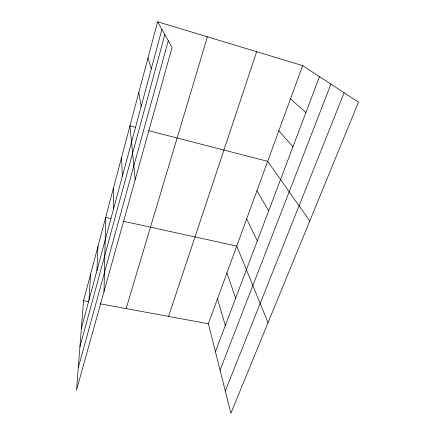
<?xml version="1.0" encoding="UTF-8"?>
<svg xmlns="http://www.w3.org/2000/svg" width="435" height="435" viewBox="0 0 435 435"><rect width="100%" height="100%" fill="white"/><g stroke="black" fill="none" stroke-linecap="round" stroke-linejoin="round"><path stroke-width="0.65" d="M103.998 291.553L105.683 217.359L110.849 218.49M96.891 270.804L98.011 246.281M88.963 300.221L90.638 274.045M83.558 300.726L76.5 390.2L172.059 47.41L157.595 21.75L83.558 300.726L88.762 301.683M81.378 328.403L161.907 29.401M79.92 346.825L164.854 34.631M78.273 367.738L168.28 40.711M126.139 308.589L207.403 36.806M168.552 316.419L256.677 51.705M302.629 65.598L358.5 102.171L230.898 413.25L208.376 323.771L302.629 65.598L157.595 21.75M215.401 351.676L319.497 76.642M220.05 370.142L330.926 84.124M225.297 390.989L344.101 92.747M100.474 303.847L208.376 323.771M123.116 221.181L236.738 246.074L268.052 322.678M135.758 127.352L129.967 125.862L135.198 179.639M148.629 130.669L267.677 161.336L309.774 220.958M290.488 98.859L305.914 112.524M278.846 130.745L292.945 146.796M256.954 190.704L268.678 210.91M246.65 218.93L257.308 240.941M226.918 272.973L235.645 298.187M147.971 58.013L151.293 68.812M217.473 298.856L225.314 325.478M138.77 92.682L141.185 106.341M121.534 157.644L122.355 176.257M113.443 188.116L113.568 208.871"/></g></svg>
